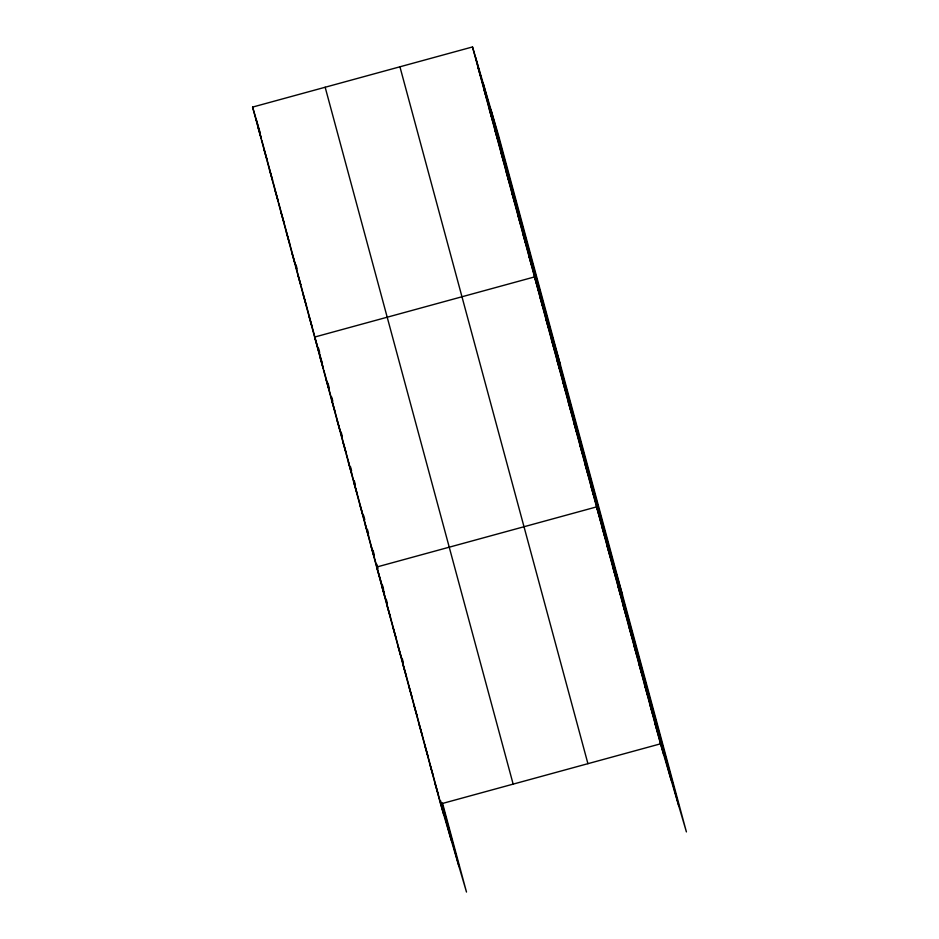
<?xml version="1.0" encoding="UTF-8"?>
<svg xmlns="http://www.w3.org/2000/svg" width="939" height="939" viewBox="0 0 939 939"><rect width="100%" height="100%" fill="white"/><g stroke="black" fill="none" stroke-linecap="round" stroke-linejoin="round"><path stroke-width="1.41" d="M442.527 803.197L466.495 892.05L440.579 803.972L252.591 107.093L472.505 46.95L498.421 135.028L686.409 831.907L660.493 743.829L472.505 46.95M440.579 803.972L660.493 743.829M478.139 67.854L481.308 78.594M483.785 88.759L486.942 99.511M489.419 109.675L492.588 120.415M495.064 130.58L498.222 141.32M500.698 151.484L503.867 162.224M506.344 172.389L509.501 183.128M511.978 193.293L515.147 204.033M517.624 214.198L520.781 224.949M523.258 235.114L526.427 245.854M528.903 256.018L532.061 266.758M560.466 365.001L534.537 276.923L314.624 337.066L317.781 347.806L301.243 286.477M540.183 297.827L543.341 308.567M545.817 318.732L548.986 329.472M551.463 339.636L554.62 350.388M557.097 360.553L560.254 371.292M562.743 381.457L565.9 392.197M568.377 402.362L571.534 413.101M574.022 423.266L577.18 434.006M579.656 444.17L582.814 454.922M585.29 465.075L588.46 475.827M590.936 485.991L594.094 496.731M622.498 594.962L596.57 506.896L376.656 567.039L384.474 593.577M601.899 526.638L605.068 537.378M607.228 546.381L610.385 557.12M612.557 566.123L615.714 576.875M617.885 585.877L621.043 596.617M623.203 605.62L626.372 616.36M628.531 625.362L631.689 636.102M633.86 645.105L637.018 655.856M639.189 664.847L642.346 675.599M644.506 684.601L647.675 695.341M649.835 704.344L653.004 715.084M655.164 724.086L658.321 734.826M252.591 107.093L255.748 117.833M256.112 119.053L260.396 133.631M258.225 127.997L261.394 138.737L256.124 119.23M263.871 148.902L267.028 159.653L261.77 140.134M269.505 169.818L272.674 180.558L267.404 161.038M275.15 190.723L278.308 201.462L273.049 181.955M280.784 211.627L283.954 222.367M286.43 232.532L289.588 243.271M292.064 253.436L295.222 264.176L278.683 202.859M297.71 274.341L300.867 285.092L295.597 265.573M303.344 295.257L306.501 305.997M308.99 316.161L312.147 326.901M318.145 349.026L322.429 363.604M320.258 357.97L323.427 368.71L318.157 349.202M325.903 378.875L329.061 389.626M331.537 399.779L334.707 410.531M337.183 420.695L340.341 431.435L323.802 370.107M342.817 441.6L345.986 452.34L340.716 432.832M348.463 462.504L351.62 473.244M354.097 483.409L357.266 494.149M359.743 504.313L362.9 515.065L346.362 453.737M365.377 525.218L368.546 535.969M371.022 546.134L374.18 556.874M381.985 586.781L385.143 597.521M387.314 606.524L390.471 617.263M392.643 626.266L395.8 637.018M397.96 646.02L401.129 656.76M403.289 665.763L406.458 676.503M408.618 685.505L411.775 696.245M413.946 705.248L417.104 715.999M419.264 724.99L422.433 735.742M424.592 744.744L427.761 755.484M429.921 764.487L433.079 775.227M435.25 784.229L438.407 794.969M490.909 109.511L678.897 806.39M483.174 83.207L671.162 780.098M475.662 57.69L663.65 754.58M399.932 66.798L587.92 763.677M325.164 87.245L513.152 784.124M441.87 803.068L458.983 866.533M295.973 264.61L297.1 268.789M318.532 348.24L319.659 352.418M327.922 383.089L329.061 387.267M331.69 397.021L332.817 401.199M341.092 431.87L342.219 436.048M350.482 466.706L351.609 470.885M354.249 480.651L355.376 484.829M363.639 515.488L364.778 519.678M367.407 529.432L368.534 533.61M373.041 550.336L374.168 554.515M376.809 564.269L377.936 568.459M382.443 585.185L383.57 589.363M386.199 599.117L387.326 603.296M402.174 658.298L403.312 662.535M440.591 800.744L451.248 840.241M363.276 516.45L443.736 814.723"/></g></svg>
